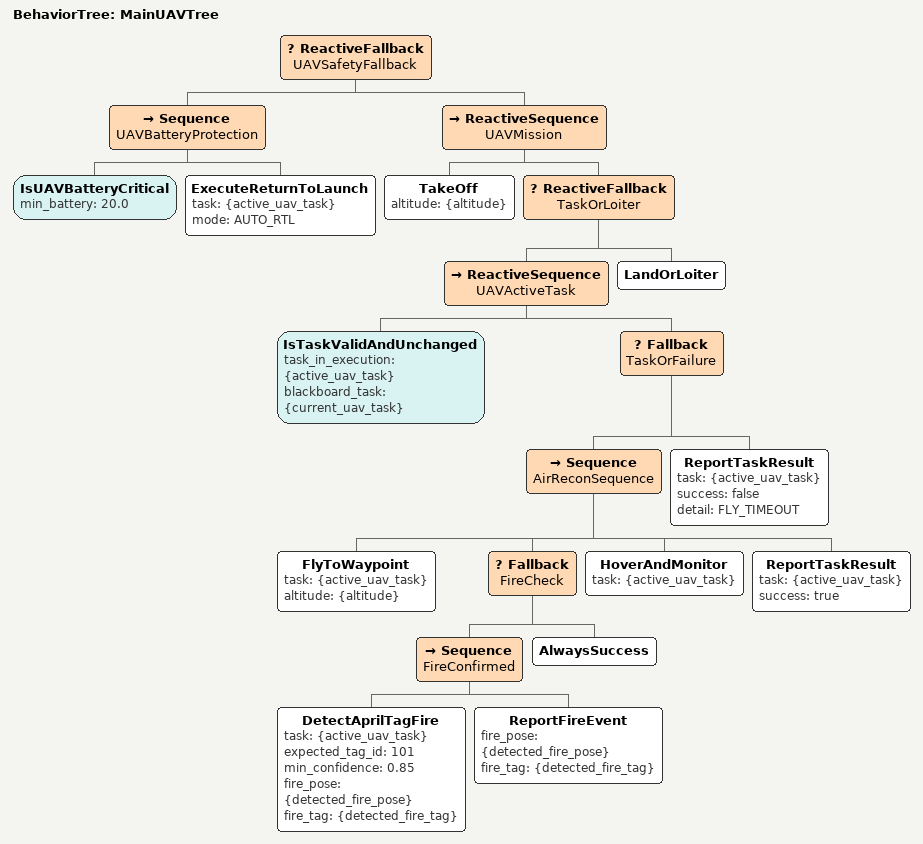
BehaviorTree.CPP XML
<?xml version="1.0" encoding="UTF-8"?>
<root BTCPP_format="4" main_tree_to_execute="MainUAVTree">
  <BehaviorTree ID="MainUAVTree">
    <!-- 頂層安全防護：每個 tick 先檢查電量 -->
    <ReactiveFallback name="UAVSafetyFallback">

      <!-- 分支 1：電量不足安全自動返航 (RTL) -->
      <Sequence name="UAVBatteryProtection">
        <IsUAVBatteryCritical min_battery="20.0"/>
        <ExecuteReturnToLaunch task="{active_uav_task}" mode="AUTO_RTL"/>
      </Sequence>

      <ReactiveSequence name="UAVMission">
        <TakeOff altitude="{altitude}"/>
        <ReactiveFallback name="TaskOrLoiter">

          <!-- 分支 2：空中偵巡反應序列 -->
          <ReactiveSequence name="UAVActiveTask">
            <IsTaskValidAndUnchanged task_in_execution="{active_uav_task}"
                                     blackboard_task="{current_uav_task}"/>
            <Fallback name="TaskOrFailure">
              <Sequence name="AirReconSequence">
                <!-- 1. CPF 避碰、飛抵目標空域 -->
                <FlyToWaypoint task="{active_uav_task}" altitude="{altitude}"/>
                <!-- 2～3. 下視相機驗證 AprilTag 火情標籤 → 向全網注入地面處置任務；沒有火警就繼續 -->
                <Fallback name="FireCheck">
                  <Sequence name="FireConfirmed">
                    <DetectAprilTagFire task="{active_uav_task}" expected_tag_id="101" min_confidence="0.85"
                                        fire_pose="{detected_fire_pose}" fire_tag="{detected_fire_tag}"/>
                    <ReportFireEvent fire_pose="{detected_fire_pose}" fire_tag="{detected_fire_tag}"/>
                  </Sequence>
                  <AlwaysSuccess/>
                </Fallback>
                <!-- 4. 就地懸停監控到任務的停留時間 → 回報完成 -->
                <HoverAndMonitor task="{active_uav_task}"/>
                <ReportTaskResult task="{active_uav_task}" success="true"/>
              </Sequence>
              <ReportTaskResult task="{active_uav_task}" success="false" detail="FLY_TIMEOUT"/>
            </Fallback>
          </ReactiveSequence>

          <!-- 分支 3：空閒待命 -->
          <LandOrLoiter/>
        </ReactiveFallback>
      </ReactiveSequence>

    </ReactiveFallback>
  </BehaviorTree>
</root>
